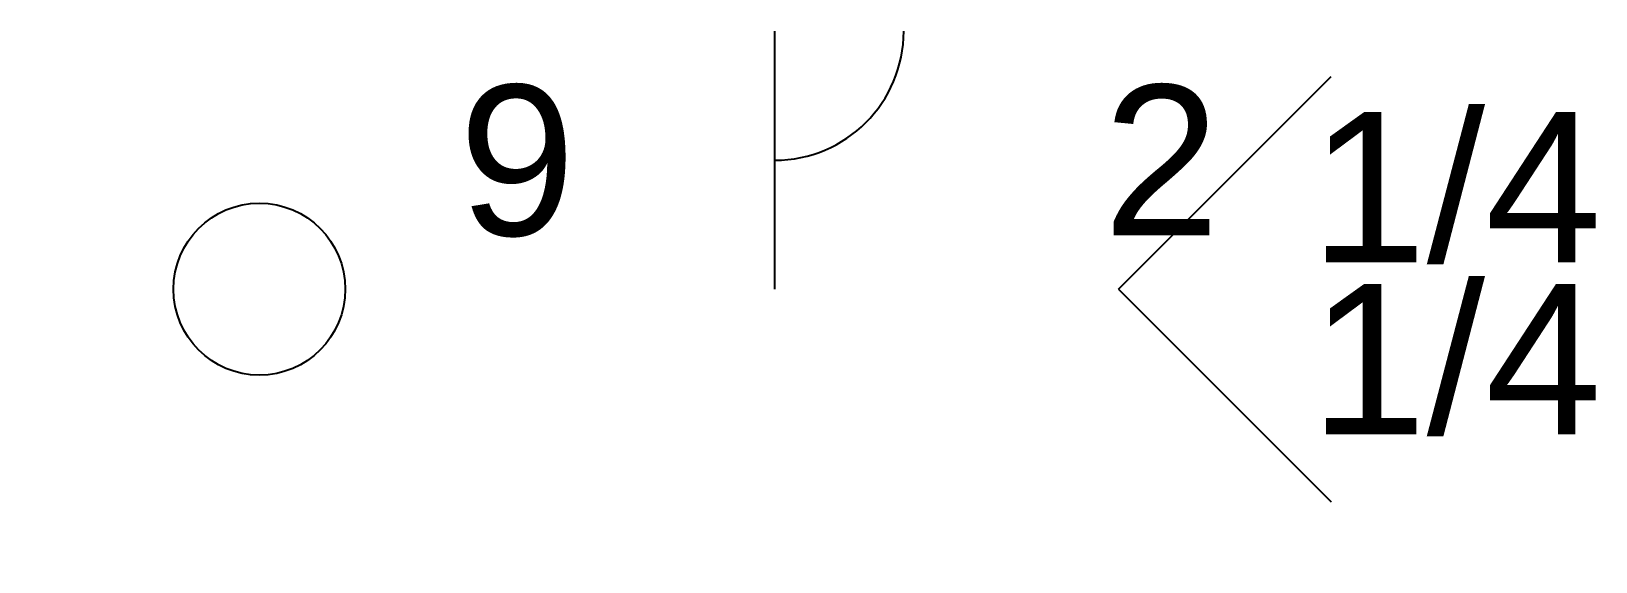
# Model space of a CAD drawing. Header units: inches. Extents: x -17.9 to 18.5, y -4.8 to 7.5.
import ezdxf
from ezdxf.enums import TextEntityAlignment as Align

# ---------------------------------------------------------------- set-up
doc = ezdxf.new("R2010")
doc.units = ezdxf.units.IN
doc.header["$MEASUREMENT"] = 0
doc.layers.add('3t', color=2, linetype='Continuous')
doc.layers.add('dim', color=7, linetype='Continuous')
doc.styles.get("Standard").update_dxf_attribs({"font": 'arial.ttf'})

msp = doc.modelspace()

# ---------------------------------------------------------------- linework, layer by layer
at = {"layer": '3t'}
for p, q in [((-0.626, 1.53), (-0.626, 7.53)), ((7.374, 1.53), (12.323, 6.48)), ((7.374, 1.53), (12.323, -3.419))]:
    msp.add_line(p, q, dxfattribs=at)
msp.add_arc((-0.626, 7.53), 3, 270, 0, dxfattribs=at)
at = {"layer": 'dim'}
msp.add_lwpolyline([(-17.312, -4.187, 0, 1.25, 0), (-15.41, -1.866, 0, 0, 0), (-12.626, 1.53, 0, 0, 0), (7.374, 1.53, 0, 0, 0)], format="xyseb", dxfattribs=at)
msp.add_circle((-12.626, 1.53), 2, dxfattribs=at)

# ---------------------------------------------------------------- texts
at = {"layer": '3t'}
for s, p in [('9', (-6.626, 4.53)), ('2', (8.374, 4.53))]:
    msp.add_text(s, height=3.5, dxfattribs=at).set_placement(p, align=Align.MIDDLE_CENTER)
for p in [(11.833, 3.904), (11.833, -0.096)]:
    msp.add_text('1/4', height=3.5, dxfattribs=at).set_placement(p, align=Align.MIDDLE_LEFT)

doc.saveas('drawing.dxf')
